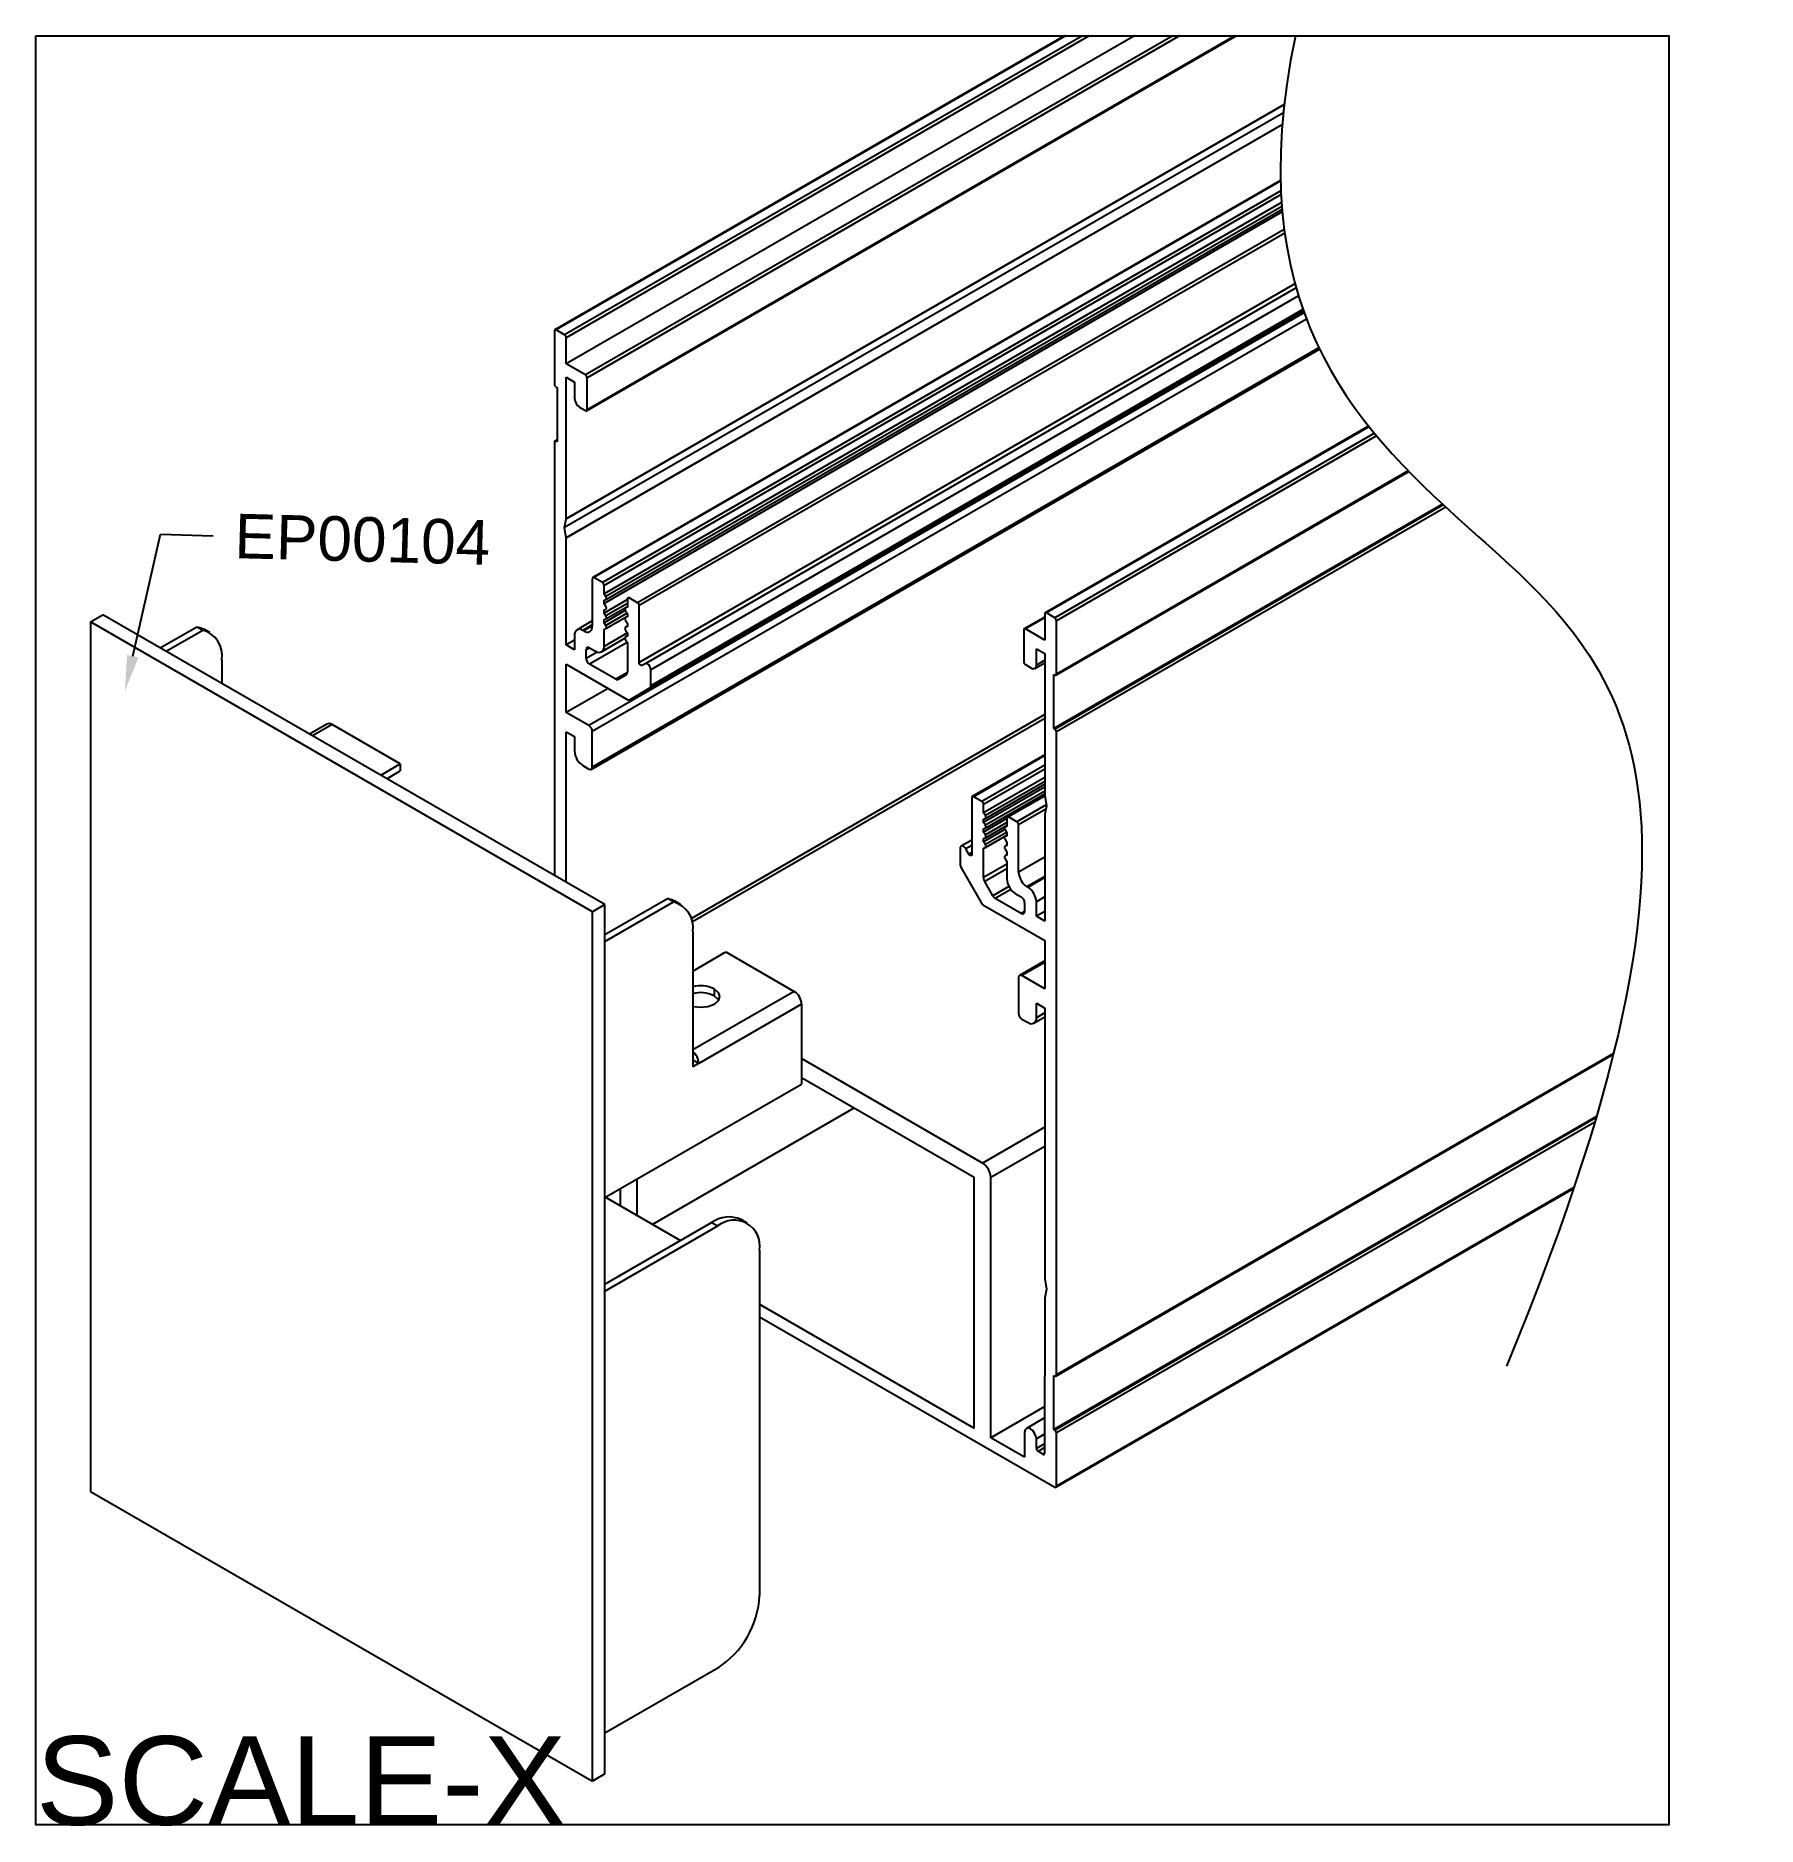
# Model space of a CAD drawing. Extents: x 0 to 7.27, y -7.57 to 0.
import ezdxf
from ezdxf import colors
from ezdxf.entities.mleader import LeaderData, LeaderLine
from ezdxf.math import Vec2, Vec3

# ---------------------------------------------------------------- set-up
doc = ezdxf.new("R2010")
doc.units = 0
doc.header["$LTSCALE"] = 0.5
doc.header["$MEASUREMENT"] = 0
for name, color, linetype in [('Dimension', 10, 'CONTINUOUS'), ('End Cap', 92, 'CONTINUOUS'), ('FAB DWG', 221, 'CONTINUOUS'), ('Housing', 150, 'CONTINUOUS')]:
    doc.layers.add(name, color=color, linetype=linetype)
doc.layers.add('Text-Unprinted', color=131, linetype='CONTINUOUS', plot=False)
doc.styles.add('LSAD_Standard', font='arial.ttf')
doc.styles.get("Standard").update_dxf_attribs({"font": 'arial.ttf'})

msp = doc.modelspace()

# ---------------------------------------------------------------- linework, layer by layer
at = {"layer": 'Dimension', "transparency": 16777216}
msp.add_open_spline([(5.3232, 0), (5.0859, -1.1383), (6.1668, -2.2707), (7.2747, -3.0591), (6.2149, -5.6233)], degree=3, knots=[0.218031, 0.218031, 0.218031, 0.218031, 1, 2, 2, 2, 2], dxfattribs=at)
at = {"layer": 'End Cap', "linetype": 'Continuous', "transparency": 16777216}
for p, q in [((0.2316, -2.4774), (0.2839, -2.4472)), ((2.3529, -3.702), (0.2316, -2.4774)), ((0.2316, -2.4774), (0.2316, -6.1518)), ((2.4053, -3.6718), (0.2839, -2.4472)), ((0.5254, -2.5866), (0.6798, -2.4974)), ((0.5509, -2.6013), (0.7053, -2.5121)), ((0.6798, -2.4974), (0.7053, -2.5121)), ((0.7349, -2.5225), (0.7095, -2.5079)), ((0.7867, -2.637), (0.7867, -2.7374)), ((1.23, -2.9088), (1.1568, -2.9511)), ((1.252, -2.911), (1.1697, -2.9585)), ((1.5405, -3.0775), (1.252, -2.911)), ((1.4582, -3.125), (1.5405, -3.0775)), ((1.5405, -3.0775), (1.5405, -3.1069)), ((1.4837, -3.1397), (1.5405, -3.1069)), ((2.4053, -3.6718), (2.3529, -3.702)), ((2.3529, -7.3764), (2.3529, -3.702)), ((2.4053, -3.7987), (2.6696, -3.6461)), ((2.4053, -3.8281), (2.6951, -3.6608)), ((2.4053, -7.3462), (2.4053, -3.6718)), ((2.6951, -3.6608), (2.6696, -3.6461)), ((2.7247, -3.6712), (2.6993, -3.6565)), ((2.7765, -3.7857), (2.7765, -4.3218)), ((2.7765, -3.9527), (2.9165, -3.8719)), ((2.9165, -3.8719), (3.205, -4.0385)), ((3.205, -4.0385), (2.7765, -4.2858)), ((2.8663, -4.0283), (2.8663, -4.0577)), ((3.2361, -4.0924), (2.802, -4.343)), ((3.2361, -4.0924), (3.2361, -4.4304)), ((2.7765, -4.3218), (2.7765, -4.3577)), ((2.7765, -4.3283), (2.802, -4.343)), ((2.802, -4.343), (2.7765, -4.3577)), ((2.4053, -4.91), (3.2361, -4.4304)), ((2.4076, -4.9087), (2.7244, -5.0916)), ((2.4053, -5.2758), (2.8562, -5.0155)), ((2.4053, -5.3052), (2.8816, -5.0302)), ((2.8562, -5.0155), (2.8816, -5.0302)), ((3.0066, -5.0178), (2.9811, -5.0031)), ((3.0584, -5.1323), (3.0584, -6.5924)), ((0.2316, -6.1518), (2.3529, -7.3764)), ((2.8816, -6.8986), (2.4053, -7.1736)), ((2.4053, -7.3462), (2.3529, -7.3764))]:
    msp.add_line(p, q, dxfattribs=at)
at = {"layer": 'End Cap', "linetype": 'Continuous', "transparency": 16777216, "flags": 128}
for points in [[(0.6798, -2.4974), (0.6977, -2.5022), (0.7095, -2.5079)], [(2.6696, -3.6461), (2.6875, -3.6509), (2.6993, -3.6565)], [(2.8663, -4.0283), (2.8836, -4.0432), (2.8897, -4.0609), (2.8836, -4.0786), (2.8663, -4.0936), (2.8403, -4.1036), (2.8097, -4.1071), (2.7791, -4.1036), (2.7765, -4.1029)], [(2.8663, -4.0577), (2.8836, -4.0726), (2.8856, -4.0756)]]:
    msp.add_lwpolyline(points, dxfattribs=at)
at = {"layer": 'End Cap', "linetype": 'Continuous', "transparency": 16777216}
for centre, radius, start, end in [((0.6761, -2.6201), 0.1119, 351.32188, 74.8769), ((1.2391, -2.929), 0.0221, 54.38242, 114.30712), ((2.6659, -3.7688), 0.1119, 351.32188, 74.8769), ((2.8092, -4.1407), 0.1261, 63.08303, 105.02504), ((2.8092, -4.1701), 0.1261, 63.08303, 105.02504), ((3.1686, -4.0954), 0.0676, 2.60548, 57.39452), ((2.7332, -4.3465), 0.0689, 2.9218, 51.01851), ((2.9294, -5.1177), 0.1257, 65.69288, 125.61758), ((2.9506, -5.1148), 0.1092, 350.78596, 129.20329), ((2.6746, -6.5749), 0.3842, 302.60548, 357.39452)]:
    msp.add_arc(centre, radius, start, end, dxfattribs=at)
at = {"layer": 'Housing', "linetype": 'Continuous', "transparency": 16777216}
for p, q in [((4.3468, 0), (2.194, -1.2428)), ((4.3527, 0), (2.199, -1.2433)), ((4.4234, 0), (2.2344, -1.2637)), ((4.4517, 0), (2.2415, -1.2759)), ((4.6426, 0), (2.2415, -1.3862)), ((4.8053, 0), (2.3228, -1.4331)), ((2.3278, -1.5847), (5.0728, 0)), ((4.8336, 0), (2.3299, -1.4454)), ((5.0669, 0), (2.3299, -1.5801)), ((5.276, -0.2915), (2.2413, -2.0434)), ((5.2761, -0.29), (2.2415, -2.0419)), ((5.2724, -0.325), (2.2345, -2.0787)), ((5.268, -0.3746), (2.2413, -2.1219)), ((5.2678, -0.3765), (2.2415, -2.1236)), ((5.2606, -0.6115), (2.3538, -2.2896)), ((5.2607, -0.6149), (2.3588, -2.2901)), ((5.262, -0.6549), (2.3942, -2.3105)), ((5.2627, -0.6709), (2.4013, -2.3227)), ((5.2647, -0.7048), (2.4013, -2.3579)), ((5.2677, -0.7439), (2.4013, -2.3987)), ((5.2659, -0.7209), (2.4091, -2.37)), ((2.4096, -2.3823), (5.2668, -0.7329)), ((5.2758, -0.8184), (2.5427, -2.3962)), ((5.2778, -0.8336), (2.5498, -2.4084)), ((5.3214, -1.0483), (2.5498, -2.6483)), ((5.3261, -1.0652), (2.5746, -2.6536)), ((5.336, -1.0989), (2.5987, -2.6791)), ((5.3601, -1.1707), (2.3376, -2.9155)), ((5.3701, -1.1976), (2.3518, -2.94)), ((5.3571, -1.1624), (2.5099, -2.806)), ((5.3568, -1.1617), (2.5946, -2.7563)), ((5.3549, -1.1561), (2.5987, -2.7471)), ((2.192, -1.2474), (2.192, -1.4727)), ((2.2344, -1.2637), (2.199, -1.2433)), ((2.2415, -1.3862), (2.2415, -1.2759)), ((2.3476, -3.1003), (5.4248, -1.3238)), ((5.4223, -1.3185), (2.3518, -3.0911)), ((2.3228, -1.4331), (2.2415, -1.3862)), ((2.199, -1.485), (2.2026, -1.487)), ((2.2026, -1.487), (2.2026, -1.7156)), ((2.2415, -1.4433), (2.2768, -1.4637)), ((2.2415, -2.0419), (2.2415, -1.4433)), ((2.2768, -1.4637), (2.2768, -1.5331)), ((2.3299, -1.5801), (2.3299, -1.4454)), ((2.298, -1.5699), (2.3228, -1.5842)), ((5.6326, -1.6498), (4.2659, -2.4388)), ((5.6344, -1.6521), (4.2709, -2.4393)), ((2.192, -1.7177), (2.192, -3.5486)), ((2.2026, -1.7082), (2.194, -1.7131)), ((2.2026, -1.7116), (2.199, -1.7136)), ((2.2026, -1.7156), (2.199, -1.7136)), ((5.657, -1.6799), (4.3062, -2.4597)), ((5.6662, -1.691), (4.3133, -2.472)), ((4.3112, -2.7019), (5.8024, -1.8411)), ((5.8003, -1.8389), (4.3133, -2.6973)), ((5.9453, -1.9798), (4.3027, -2.928)), ((5.948, -1.9823), (4.3062, -2.9301)), ((5.9588, -1.9923), (4.3133, -2.9423)), ((2.2345, -2.0787), (2.2413, -2.0434)), ((2.2413, -2.1219), (2.2345, -2.0787)), ((2.2415, -2.5742), (2.2415, -2.1236)), ((2.3518, -2.2942), (2.3518, -2.495)), ((2.3942, -2.3105), (2.3588, -2.2901)), ((2.4013, -2.3579), (2.4013, -2.3227)), ((2.4091, -2.37), (2.4013, -2.3579)), ((2.5003, -2.3824), (2.4013, -2.4395)), ((2.4013, -2.3856), (2.4091, -2.3825)), ((2.4013, -2.3987), (2.4013, -2.3856)), ((2.4091, -2.4109), (2.4013, -2.3987)), ((2.5003, -2.3991), (2.4091, -2.4517)), ((2.4096, -2.464), (2.5003, -2.4116)), ((2.5003, -2.4135), (2.4919, -2.4183)), ((2.5003, -2.4135), (2.4924, -2.4181)), ((2.5003, -2.415), (2.4924, -2.4181)), ((2.5003, -2.3799), (2.5003, -2.415)), ((2.5427, -2.3962), (2.5073, -2.3758)), ((2.5498, -2.6483), (2.5498, -2.4084)), ((2.3518, -2.4732), (2.2872, -2.5105)), ((2.3518, -2.4901), (2.3122, -2.513)), ((2.3518, -2.495), (2.3164, -2.5154)), ((2.4013, -2.4265), (2.4091, -2.4234)), ((2.4013, -2.4395), (2.4013, -2.4265)), ((2.4912, -2.4284), (2.4013, -2.4803)), ((2.4091, -2.4517), (2.4013, -2.4395)), ((2.4013, -2.4673), (2.4091, -2.4642)), ((2.4013, -2.4803), (2.4013, -2.4673)), ((2.4091, -2.4925), (2.4013, -2.4803)), ((2.4989, -2.4407), (2.4091, -2.4925)), ((2.4096, -2.5048), (2.5003, -2.4525)), ((2.5003, -2.4543), (2.4919, -2.4591)), ((2.5003, -2.4952), (2.4919, -2.5)), ((2.4924, -2.4306), (2.5003, -2.4428)), ((2.5003, -2.4544), (2.4924, -2.4589)), ((2.5003, -2.4558), (2.4924, -2.4589)), ((2.4924, -2.4714), (2.5003, -2.4836)), ((2.5003, -2.4952), (2.4924, -2.4997)), ((2.5003, -2.4967), (2.4924, -2.4997)), ((2.5003, -2.4428), (2.5003, -2.4558)), ((2.5003, -2.4836), (2.5003, -2.4967)), ((4.2638, -2.4564), (4.1775, -2.5062)), ((4.2638, -2.4597), (4.1825, -2.5067)), ((4.2638, -2.4434), (4.2638, -2.5536)), ((4.3062, -2.4597), (4.2709, -2.4393)), ((4.3133, -2.6973), (4.3133, -2.472)), ((2.2768, -2.5538), (2.2415, -2.5742)), ((2.2768, -2.5334), (2.2768, -2.5946)), ((2.3164, -2.5154), (2.3122, -2.513)), ((2.4995, -2.5641), (2.3405, -2.6559)), ((2.3909, -2.6036), (2.4899, -2.5465)), ((2.4013, -2.5081), (2.4091, -2.505)), ((2.4013, -2.5808), (2.4013, -2.5081)), ((2.4999, -2.5238), (2.4013, -2.5808)), ((2.5003, -2.536), (2.4919, -2.5408)), ((2.4924, -2.5123), (2.5003, -2.5244)), ((2.5003, -2.536), (2.4924, -2.5406)), ((2.5003, -2.5375), (2.4924, -2.5406)), ((2.4924, -2.5531), (2.5003, -2.5653)), ((2.5003, -2.5244), (2.5003, -2.5375)), ((2.5003, -2.5653), (2.5003, -2.6888)), ((4.1754, -2.5108), (4.1754, -2.6455)), ((4.2638, -2.5536), (4.1825, -2.5067)), ((2.2768, -2.5946), (2.2415, -2.5742)), ((2.3405, -2.5865), (2.3263, -2.5946)), ((2.3263, -2.6314), (2.3263, -2.5946)), ((2.373, -2.6044), (2.3263, -2.6314)), ((2.3405, -2.5865), (2.3659, -2.6012)), ((4.2284, -2.5904), (4.2638, -2.6108)), ((4.2284, -2.6598), (4.2284, -2.5904)), ((4.2638, -2.6394), (4.2284, -2.6598)), ((4.2638, -2.6108), (4.2638, -3.2093)), ((2.2415, -2.6559), (2.4998, -2.805)), ((2.2415, -2.86), (2.2415, -2.6559)), ((2.4506, -2.7195), (2.3405, -2.6559)), ((2.5002, -2.6909), (2.4506, -2.7195)), ((2.4951, -2.7002), (2.4607, -2.7205)), ((2.5746, -2.6536), (2.5619, -2.6611)), ((2.5987, -2.7471), (2.5987, -2.6791)), ((4.1825, -2.6577), (4.2072, -2.672)), ((4.2222, -2.6735), (4.2638, -2.6495)), ((4.3027, -2.6994), (4.3062, -2.7014)), ((4.3027, -2.928), (4.3027, -2.6994)), ((2.4183, -2.758), (2.2415, -2.86)), ((2.5099, -2.806), (2.5946, -2.7563)), ((2.3376, -2.9155), (2.2415, -2.86)), ((4.2638, -2.8684), (2.7709, -3.7302)), ((2.2414, -2.9416), (2.2768, -2.9621)), ((2.2414, -3.5772), (2.2414, -2.9416)), ((2.3518, -3.0911), (2.3518, -2.94)), ((4.2638, -2.8853), (2.7751, -3.7447)), ((4.3062, -2.9301), (4.3027, -2.928)), ((4.3133, -5.6597), (4.3133, -2.9423)), ((2.2768, -2.9621), (2.2768, -3.0233)), ((2.3122, -3.0846), (2.3376, -3.0993)), ((4.2638, -3.0386), (3.9576, -3.2154)), ((4.2638, -3.042), (3.9626, -3.2159)), ((4.2638, -3.0828), (3.9979, -3.2363)), ((4.2638, -3.0991), (4.005, -3.2485)), ((4.2638, -3.1343), (4.005, -3.2837)), ((4.2638, -3.1751), (4.005, -3.3245)), ((4.2638, -3.151), (4.0129, -3.2958)), ((4.0133, -3.3081), (4.2638, -3.1635)), ((3.9555, -3.22), (3.9555, -3.4598)), ((3.9979, -3.2363), (3.9626, -3.2159)), ((4.005, -3.2837), (4.005, -3.2485)), ((4.2638, -3.1918), (4.0129, -3.3367)), ((4.0133, -3.349), (4.2638, -3.2044)), ((4.2638, -3.21), (4.1061, -3.3011)), ((4.2643, -3.2132), (4.1111, -3.3016)), ((4.2702, -3.2506), (4.1464, -3.322)), ((4.2639, -3.211), (4.2707, -3.2542)), ((4.0129, -3.2958), (4.005, -3.2837)), ((4.104, -3.3082), (4.005, -3.3653)), ((4.005, -3.3114), (4.0129, -3.3083)), ((4.005, -3.3245), (4.005, -3.3114)), ((4.0129, -3.3367), (4.005, -3.3245)), ((4.104, -3.3249), (4.0129, -3.3775)), ((4.104, -3.3057), (4.104, -3.3408)), ((4.1464, -3.322), (4.1111, -3.3016)), ((4.268, -3.2681), (4.1535, -3.3343)), ((4.2638, -3.291), (4.2638, -3.7417)), ((4.2707, -3.2542), (4.2639, -3.2895)), ((3.9555, -3.399), (3.9107, -3.4249)), ((4.005, -3.3523), (4.0129, -3.3492)), ((4.005, -3.3653), (4.005, -3.3523)), ((4.0949, -3.3542), (4.005, -3.4061)), ((4.0129, -3.3775), (4.005, -3.3653)), ((4.005, -3.3931), (4.0129, -3.39)), ((4.005, -3.4061), (4.005, -3.3931)), ((4.1026, -3.3665), (4.0129, -3.4183)), ((4.0133, -3.3898), (4.104, -3.3374)), ((4.0133, -3.4306), (4.104, -3.3783)), ((4.104, -3.3393), (4.0957, -3.3441)), ((4.104, -3.3801), (4.0957, -3.3849)), ((4.104, -3.3394), (4.0961, -3.3439)), ((4.104, -3.3408), (4.0961, -3.3439)), ((4.0961, -3.3564), (4.104, -3.3686)), ((4.104, -3.3802), (4.0961, -3.3847)), ((4.104, -3.3816), (4.0961, -3.3847)), ((4.0961, -3.3972), (4.104, -3.4094)), ((4.104, -3.3686), (4.104, -3.3816)), ((4.1535, -3.5351), (4.1535, -3.3343)), ((3.9065, -3.434), (3.9065, -3.5021)), ((3.9555, -3.4222), (3.9307, -3.4365)), ((3.9434, -3.4586), (3.9307, -3.4365)), ((3.9555, -3.4516), (3.9434, -3.4586)), ((4.0129, -3.4183), (4.005, -3.4061)), ((4.005, -3.4339), (4.0129, -3.4308)), ((4.005, -3.5575), (4.005, -3.4339)), ((4.104, -3.421), (4.0957, -3.4258)), ((4.104, -3.4618), (4.0957, -3.4666)), ((4.104, -3.421), (4.0961, -3.4256)), ((4.104, -3.4225), (4.0961, -3.4256)), ((4.0961, -3.4381), (4.104, -3.4502)), ((4.104, -3.4618), (4.0961, -3.4664)), ((4.104, -3.4633), (4.0961, -3.4664)), ((4.0961, -3.4789), (4.104, -3.4911)), ((4.104, -3.4094), (4.104, -3.4225)), ((4.104, -3.4502), (4.104, -3.4633)), ((4.2638, -3.4714), (4.1535, -3.5351)), ((3.9106, -3.516), (3.9954, -3.6636)), ((4.104, -3.5003), (4.005, -3.5575)), ((4.104, -3.5206), (4.0101, -3.5748)), ((4.104, -3.4911), (4.104, -3.5637)), ((4.2638, -3.5531), (4.1888, -3.5964)), ((4.0446, -3.6348), (4.0101, -3.5748)), ((4.1127, -3.5955), (4.0446, -3.6348)), ((4.1203, -3.6075), (4.0546, -3.6454)), ((4.1393, -3.6249), (4.1648, -3.6396)), ((4.1931, -3.5988), (4.1888, -3.5964)), ((4.2638, -3.558), (4.1931, -3.5988)), ((4.0054, -3.6742), (4.2638, -3.8234)), ((4.1648, -3.709), (4.0546, -3.6454)), ((4.1789, -3.7009), (4.1648, -3.709)), ((4.1789, -3.6641), (4.1789, -3.7009)), ((4.2638, -3.6396), (4.2284, -3.66)), ((4.2284, -3.7213), (4.2284, -3.66)), ((4.2638, -3.7009), (4.2284, -3.7213)), ((4.2638, -3.7417), (4.2284, -3.7213)), ((4.2638, -3.8234), (4.2638, -4.0275)), ((4.2638, -3.9097), (4.1576, -3.971)), ((4.2638, -3.9165), (4.1676, -3.972)), ((4.1535, -3.9801), (4.1535, -4.1312)), ((4.2638, -4.0275), (4.1676, -3.972)), ((4.1676, -4.1557), (4.1931, -4.1704)), ((4.2181, -4.1729), (4.2637, -4.1465)), ((4.2284, -4.0887), (4.2637, -4.1091)), ((4.2284, -4.15), (4.2284, -4.0887)), ((4.2637, -4.1296), (4.2284, -4.15)), ((4.2637, -4.1091), (4.2637, -5.2529)), ((4.3112, -5.6643), (6.6668, -4.3045)), ((6.6678, -4.3005), (4.3133, -5.6597)), ((4.0004, -4.7641), (3.2361, -4.3229)), ((3.965, -4.8253), (3.2361, -4.4045)), ((3.4573, -4.5322), (2.6064, -5.0234)), ((4.2637, -4.6121), (4.0004, -4.7641)), ((6.5954, -4.5669), (4.3027, -5.8904)), ((6.5939, -4.5718), (4.3062, -5.8925)), ((6.5881, -4.5915), (4.3133, -5.9047)), ((4.2637, -4.6938), (4.0358, -4.8253)), ((2.5402, -4.8321), (2.5402, -4.9852)), ((3.965, -5.8841), (3.965, -4.8253)), ((4.0358, -5.9249), (4.0358, -4.8253)), ((2.4695, -4.873), (2.4695, -4.9444)), ((4.3112, -6.1347), (6.499, -4.8717)), ((6.5004, -4.8675), (4.3133, -6.1301)), ((4.2637, -5.2529), (4.2706, -5.2971)), ((3.0584, -5.3607), (3.965, -5.8841)), ((4.2637, -5.3333), (4.2635, -5.9911)), ((4.2706, -5.2971), (4.2637, -5.3333)), ((3.0584, -5.4138), (4.3062, -6.1342)), ((4.3027, -5.6618), (4.3062, -5.6638)), ((4.3027, -5.8904), (4.3027, -5.6618)), ((4.2636, -5.7934), (4.0358, -5.9249)), ((4.1789, -5.9015), (4.1789, -6.0076)), ((4.2635, -5.8408), (4.1862, -5.8854)), ((4.3062, -5.8925), (4.3027, -5.8904)), ((4.1789, -6.0076), (4.0358, -5.9249)), ((4.2635, -5.9098), (4.2284, -5.93)), ((4.2284, -5.9709), (4.2284, -5.93)), ((4.2635, -5.9506), (4.2284, -5.9709)), ((4.2635, -5.9669), (4.2355, -5.9831)), ((4.3133, -6.1301), (4.3133, -5.9047)), ((4.2564, -5.9952), (4.2355, -5.9831)), ((4.2635, -5.9911), (4.2564, -5.9952))]:
    msp.add_line(p, q, dxfattribs=at)
at = {"layer": 'Housing', "linetype": 'Continuous', "transparency": 16777216, "flags": 128}
for points in [[(2.4091, -2.3825), (2.4102, -2.3819), (2.411, -2.3808), (2.4115, -2.3794), (2.4117, -2.3777), (2.4115, -2.3759), (2.411, -2.3739), (2.4102, -2.3719), (2.4091, -2.37)], [(2.4091, -2.4234), (2.4102, -2.4227), (2.411, -2.4216), (2.4115, -2.4202), (2.4117, -2.4186), (2.4115, -2.4167), (2.411, -2.4147), (2.4102, -2.4128), (2.4091, -2.4109)], [(2.4924, -2.4181), (2.4913, -2.4188), (2.4905, -2.4198), (2.49, -2.4212), (2.4899, -2.4229), (2.49, -2.4248), (2.4905, -2.4267), (2.4913, -2.4287), (2.4924, -2.4306)], [(2.4091, -2.4642), (2.4102, -2.4635), (2.411, -2.4625), (2.4115, -2.4611), (2.4117, -2.4594), (2.4115, -2.4575), (2.411, -2.4556), (2.4102, -2.4536), (2.4091, -2.4517)], [(2.4091, -2.505), (2.4102, -2.5044), (2.411, -2.5033), (2.4115, -2.5019), (2.4117, -2.5002), (2.4115, -2.4984), (2.411, -2.4964), (2.4102, -2.4944), (2.4091, -2.4925)], [(2.4924, -2.4589), (2.4913, -2.4596), (2.4905, -2.4606), (2.49, -2.462), (2.4899, -2.4637), (2.49, -2.4656), (2.4905, -2.4675), (2.4913, -2.4695), (2.4924, -2.4714)], [(2.4924, -2.4997), (2.4913, -2.5004), (2.4905, -2.5015), (2.49, -2.5029), (2.4899, -2.5045), (2.49, -2.5064), (2.4905, -2.5084), (2.4913, -2.5104), (2.4924, -2.5123)], [(2.4924, -2.5406), (2.4913, -2.5412), (2.4905, -2.5423), (2.49, -2.5437), (2.4899, -2.5454), (2.49, -2.5472), (2.4905, -2.5492), (2.4913, -2.5512), (2.4924, -2.5531)], [(2.5619, -2.6611), (2.5602, -2.6615), (2.5582, -2.6612), (2.5562, -2.6602), (2.5541, -2.6584), (2.5524, -2.6562), (2.551, -2.6536), (2.5501, -2.6509), (2.5498, -2.6483)], [(2.5987, -2.6791), (2.5981, -2.674), (2.5963, -2.6686), (2.5935, -2.6634), (2.59, -2.6589), (2.5859, -2.6554), (2.5818, -2.6533), (2.5779, -2.6527), (2.5746, -2.6536)], [(4.0129, -3.3083), (4.0139, -3.3077), (4.0147, -3.3066), (4.0152, -3.3052), (4.0154, -3.3036), (4.0152, -3.3017), (4.0147, -3.2997), (4.0139, -3.2977), (4.0129, -3.2958)], [(4.0129, -3.3492), (4.0139, -3.3485), (4.0147, -3.3474), (4.0152, -3.346), (4.0154, -3.3444), (4.0152, -3.3425), (4.0147, -3.3405), (4.0139, -3.3386), (4.0129, -3.3367)], [(4.0129, -3.39), (4.0139, -3.3893), (4.0147, -3.3883), (4.0152, -3.3869), (4.0154, -3.3852), (4.0152, -3.3833), (4.0147, -3.3814), (4.0139, -3.3794), (4.0129, -3.3775)], [(4.0961, -3.3439), (4.095, -3.3446), (4.0943, -3.3456), (4.0938, -3.347), (4.0936, -3.3487), (4.0938, -3.3506), (4.0943, -3.3525), (4.095, -3.3545), (4.0961, -3.3564)], [(4.0961, -3.3847), (4.095, -3.3854), (4.0943, -3.3865), (4.0938, -3.3879), (4.0936, -3.3895), (4.0938, -3.3914), (4.0943, -3.3934), (4.095, -3.3953), (4.0961, -3.3972)], [(3.9307, -3.4365), (3.9274, -3.4317), (3.9235, -3.4278), (3.9193, -3.4252), (3.9153, -3.424), (3.9117, -3.4244), (3.9089, -3.4263), (3.9071, -3.4296), (3.9065, -3.434)], [(3.9555, -3.4598), (3.9552, -3.462), (3.9543, -3.4637), (3.9529, -3.4647), (3.9511, -3.4649), (3.9491, -3.4643), (3.947, -3.463), (3.9451, -3.461), (3.9434, -3.4586)], [(4.0129, -3.4308), (4.0139, -3.4302), (4.0147, -3.4291), (4.0152, -3.4277), (4.0154, -3.426), (4.0152, -3.4242), (4.0147, -3.4222), (4.0139, -3.4202), (4.0129, -3.4183)], [(4.0961, -3.4256), (4.095, -3.4262), (4.0943, -3.4273), (4.0938, -3.4287), (4.0936, -3.4304), (4.0938, -3.4322), (4.0943, -3.4342), (4.095, -3.4362), (4.0961, -3.4381)], [(4.0961, -3.4664), (4.095, -3.4671), (4.0943, -3.4681), (4.0938, -3.4695), (4.0936, -3.4712), (4.0938, -3.473), (4.0943, -3.475), (4.095, -3.477), (4.0961, -3.4789)], [(4.2284, -5.93), (4.2266, -5.918), (4.2212, -5.9056), (4.2132, -5.8948), (4.2037, -5.8872), (4.1942, -5.8839), (4.1862, -5.8854), (4.1808, -5.8916), (4.1789, -5.9015)]]:
    msp.add_lwpolyline(points, dxfattribs=at)
at = {"layer": 'Housing', "linetype": 'Continuous', "transparency": 16777216}
for centre, radius, start, end in [((2.1963, -1.2467), 0.00437, 50.79671, 189.21404), ((2.2261, -1.2766), 0.0154, 2.60548, 57.39452), ((2.3145, -1.4461), 0.0154, 2.60548, 57.39452), ((2.2073, -1.472), 0.0154, 182.60548, 237.39452), ((2.3229, -1.531), 0.0461, 182.60548, 237.39452), ((2.3255, -1.5808), 0.00437, 230.79671, 9.21404), ((2.1963, -1.717), 0.00437, 50.79671, 189.21404), ((2.2334, -2.0419), 0.00807, 349.41188, 0.27821), ((2.2306, -2.1236), 0.0108, 0.20724, 9.13462), ((2.3561, -2.2935), 0.00437, 50.79671, 189.21404), ((2.3859, -2.3234), 0.0154, 2.60548, 57.39452), ((2.5046, -2.3792), 0.00437, 50.79671, 189.21404), ((2.5344, -2.4091), 0.0154, 2.60548, 57.39452), ((2.3302, -2.4985), 0.0218, 230.79671, 9.21404), ((4.2681, -2.4427), 0.00437, 50.79671, 189.21404), ((4.2979, -2.4727), 0.0154, 2.60548, 57.39452), ((2.2984, -2.5299), 0.0218, 50.79671, 189.21404), ((4.1797, -2.5101), 0.00437, 50.79671, 189.21404), ((2.3349, -2.5932), 0.00873, 50.79671, 189.21404), ((2.357, -2.63), 0.0307, 182.60548, 237.39452), ((2.3797, -2.5842), 0.0218, 230.79671, 9.21404), ((4.1908, -2.6448), 0.0154, 182.60548, 237.39452), ((2.4565, -2.7113), 0.01, 234.32229, 294.69196), ((2.4877, -2.69), 0.0126, 306.07515, 5.56095), ((4.2155, -2.6619), 0.0131, 230.79671, 9.21404), ((4.309, -2.698), 0.00437, 230.79671, 9.21404), ((2.5887, -2.7481), 0.0101, 306.07515, 5.56095), ((2.5057, -2.7969), 0.01, 234.32229, 294.69196), ((2.3211, -2.9414), 0.0307, 2.60548, 57.39452), ((4.2979, -2.943), 0.0154, 2.60548, 57.39452), ((2.3536, -3.0198), 0.0768, 182.60548, 237.39452), ((2.3432, -3.0925), 0.00873, 230.79671, 9.21404), ((3.9598, -3.2193), 0.00437, 50.79671, 189.21404), ((3.9896, -3.2492), 0.0154, 2.60548, 57.39452), ((4.2746, -3.2093), 0.0108, 180.20724, 189.13462), ((4.1083, -3.305), 0.00437, 50.79671, 189.21404), ((4.1381, -3.335), 0.0154, 2.60548, 57.39452), ((4.2719, -3.291), 0.00807, 169.41188, 180.27821), ((3.9353, -3.5011), 0.0288, 181.94376, 211.00447), ((4.2302, -3.5316), 0.0768, 182.60548, 237.39452), ((4.041, -3.5563), 0.036, 181.94376, 211.00447), ((4.1807, -3.5602), 0.0768, 182.60548, 237.39452), ((4.1517, -3.6635), 0.0768, 2.60548, 57.39452), ((4.0207, -3.6497), 0.0289, 208.71647, 238.03262), ((4.0699, -3.6209), 0.0289, 208.71647, 238.03262), ((4.1482, -3.6655), 0.0307, 2.60548, 57.39452), ((4.1703, -3.7023), 0.00873, 230.79671, 9.21404), ((4.1621, -3.9787), 0.00873, 50.79671, 189.21404), ((4.1842, -4.1298), 0.0307, 182.60548, 237.39452), ((4.2069, -4.1535), 0.0218, 230.79671, 9.21404), ((3.959, -4.8288), 0.0768, 2.60548, 57.39452), ((4.309, -5.6604), 0.00437, 230.79671, 9.21404), ((4.2979, -5.9054), 0.0154, 2.60548, 57.39452), ((4.2438, -5.9702), 0.0154, 182.60548, 237.39452), ((4.2592, -5.9918), 0.00437, 230.79253, 9.18809), ((4.309, -6.1308), 0.00437, 230.79671, 9.21404)]:
    msp.add_arc(centre, radius, start, end, dxfattribs=at)
at = {"layer": 'Text-Unprinted', "transparency": 16777216}
msp.add_lwpolyline([(0, 0), (6.9015, 0), (6.9015, -7.5615), (0, -7.5615)], close=True, dxfattribs=at)

# ---------------------------------------------------------------- texts
at = {"layer": 'Text-Unprinted', "ltscale": 0.5, "transparency": 16777216, "style": 'LSAD_Standard'}
msp.add_attdef('SCALE-X', (0, -7.5615), 'XEffectiveScaleFactor', height=0.375, dxfattribs=at)

# ---------------------------------------------------------------- leaders
at = {"layer": 'FAB DWG', "transparency": 16777216}
ml = msp.add_multileader_mtext('Standard', dxfattribs=at)
ml.set_content('EP00104', color=256)
ml.set_leader_properties()
ml.build(insert=Vec2(0, 0))
ml.multileader.update_dxf_attribs({"dogleg_length": 0.2229, "arrow_head_size": 0.15})
ctx = ml.context
ctx.base_point, ctx.char_height, ctx.arrow_head_size, ctx.landing_gap_size, ctx.plane_origin, ctx.plane_x_axis, ctx.plane_y_axis = Vec3(0.7502, -2.1127), 0.188, 0.15, 0.09, Vec3(0.5139, -3.8814), Vec3(0.999653, -0.026327), Vec3(0.026327, 0.999653)
notes = []
notes.append((ctx, [(1, (1, 1, 0), (0.5274, -2.1068), (0.999653, -0.026327), 0.2229, [(0, [(0.3765, -2.7685)], 0, [])])]))
ctx.mtext.insert, ctx.mtext.text_direction, ctx.mtext.rotation, ctx.mtext.flow_direction = Vec3(0.8427, -2.0195), Vec3(0.999653, -0.026327), 6.256855, 5
for ctx, leaders in notes:
    for number, flags, end, landing, length, lines in leaders:
        leader = LeaderData()
        leader.index, (leader.has_last_leader_line, leader.has_dogleg_vector, leader.attachment_direction) = number, flags
        leader.last_leader_point, leader.dogleg_vector, leader.dogleg_length = Vec3(end), Vec3(landing), length
        for number, points, colour, breaks in lines:
            line = LeaderLine()
            line.index, line.vertices, line.color, line.breaks = number, Vec3.list(points), colors.encode_raw_color(colour), breaks
            leader.lines.append(line)
        ctx.leaders.append(leader)

doc.saveas('drawing.dxf')
